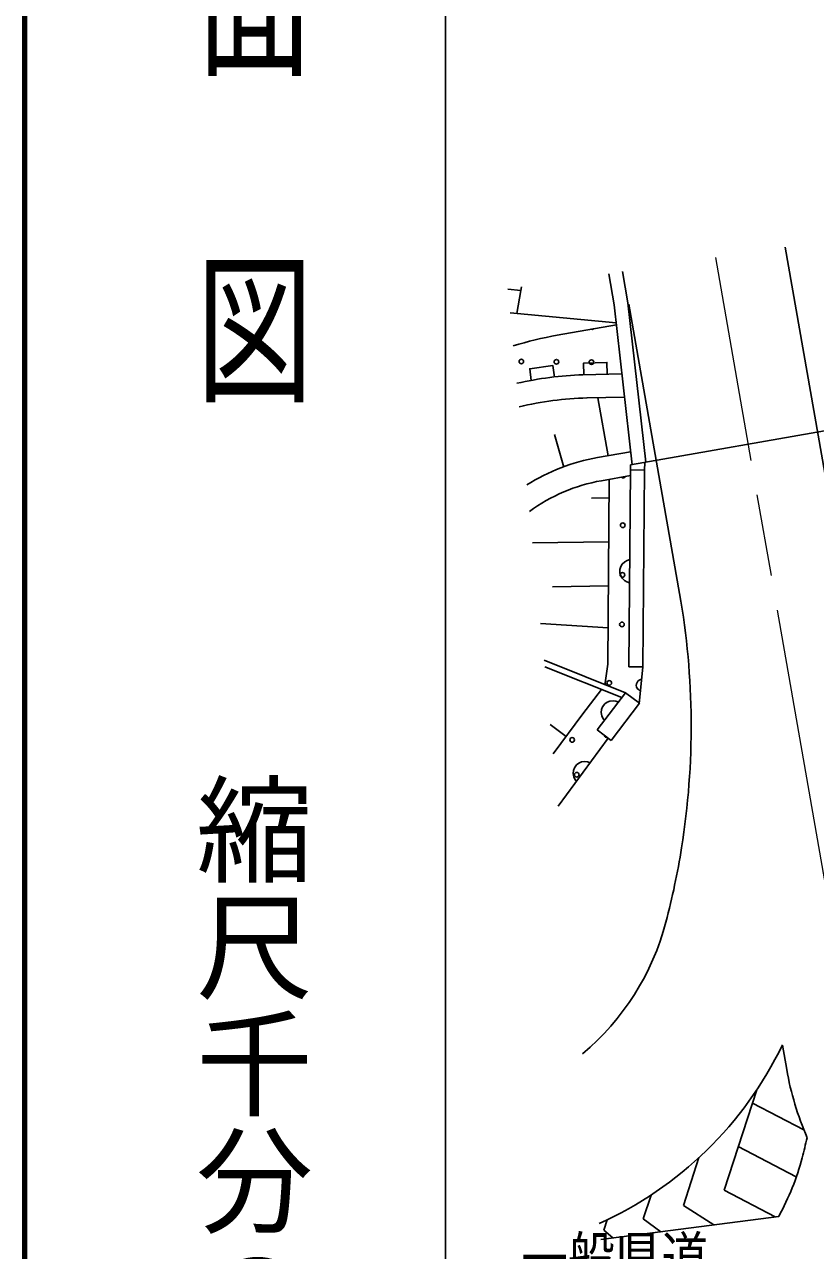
# Model space of a CAD drawing. Units: millimetres, scale not verified. Extents: x 40000 to 680000, y 20000 to 380000.
# Drawn here: x 40000 to 73833, y 270496 to 322941 of the extents above; entities that cross this region are included whole.
import ezdxf
from ezdxf.enums import TextEntityAlignment as Align

# ---------------------------------------------------------------- set-up
doc = ezdxf.new("R2010")
doc.units = ezdxf.units.MM
doc.header["$LTSCALE"] = 1000
doc.linetypes.add('CHAIN', pattern=[18.5, 12, -1.5, 3.5, -1.5])
for name, color, linetype, lineweight in [('M-BGD', 7, 'Continuous', 25), ('M-BMK', 2, 'CHAIN', 13), ('M-STR-STRC', 7, 'Continuous', 25), ('M-TTL', 2, 'Continuous', 140), ('M-TTL-BAND', 7, 'Continuous', 25)]:
    doc.layers.add(name, color=color, linetype=linetype, lineweight=lineweight)
doc.layers.add('M-BGD-HTXT', color=7, linetype='Continuous')
doc.styles.add('@ＭＳ ゴシック', font='')
doc.styles.add('ＭＳ ゴシック', font='')
doc.styles.get('@ＭＳ ゴシック').set_extended_font_data('@MS Gothic')
doc.styles.get('ＭＳ ゴシック').set_extended_font_data('MS Gothic')

msp = doc.modelspace()

# ---------------------------------------------------------------- linework, layer by layer
at = {"layer": 'M-BGD'}
for p, q in [((64987, 312280), (65220, 310952)), ((65580, 312369), (65813, 311040)), ((61234, 311561), (60670, 311626)), ((61054, 310581), (61234, 311561)), ((61251, 311714), (61234, 311561)), ((65813, 311040), (66577, 304215)), ((65306, 310180), (60769, 310608)), ((65220, 310952), (65985, 304111)), ((65315, 310097), (62789, 309650)), ((63886, 307961), (65549, 307999)), ((64060, 306966), (65662, 307002)), ((64960, 304491), (64525, 306975)), ((65924, 304100), (80658, 306692)), ((63068, 304006), (62675, 305404)), ((64507, 304412), (65923, 304660)), ((66528, 304206), (66517, 303874)), ((65917, 303893), (65852, 295463)), ((65917, 303893), (66517, 303874)), ((65924, 304100), (65918, 303893)), ((66517, 303874), (66452, 295459)), ((64680, 303427), (65915, 303643)), ((65014, 303485), (64953, 295576)), ((65008, 302697), (64251, 302685)), ((64994, 300813), (61732, 300761)), ((64979, 298929), (62577, 298890)), ((64965, 297133), (62068, 297321)), ((62223, 295744), (65712, 294356)), ((62250, 295464), (65555, 294149)), ((64820, 294685), (64953, 295576)), ((65852, 295463), (66452, 295459)), ((65852, 295463), (66452, 295459)), ((66289, 293876), (66452, 295459)), ((63877, 293450), (64677, 294498)), ((65712, 294356), (64501, 292764)), ((65712, 294356), (66309, 293902)), ((66309, 293902), (65098, 292310)), ((62614, 291740), (63877, 293450)), ((63165, 292486), (62491, 292999)), ((64501, 292764), (65098, 292310)), ((64971, 292406), (62832, 289509))]:
    msp.add_line(p, q, dxfattribs=at)
for points in [[(64921, 307985), (64910, 308485), (63910, 308461), (63922, 307961)], [(62669, 307855), (62600, 308350), (61610, 308213), (61678, 307718)], [(65880, 299053), (65765, 299094), (65668, 299155), (65559, 299251), (65500, 299361), (65466, 299479), (65467, 299634), (65503, 299751), (65564, 299861), (65674, 299957), (65772, 300017), (65888, 300053)], [(66358, 294431), (66302, 294456), (66256, 294491), (66206, 294543), (66181, 294601), (66169, 294661), (66176, 294738), (66199, 294795), (66234, 294847), (66293, 294890), (66345, 294916), (66403, 294929)], [(64804, 293162), (64736, 293263), (64695, 293370), (64665, 293512), (64684, 293636), (64727, 293751), (64821, 293874), (64920, 293947), (65034, 293998), (65181, 294009), (65295, 293997), (65409, 293958)], [(63605, 290556), (63536, 290656), (63493, 290762), (63461, 290904), (63478, 291028), (63520, 291143), (63612, 291268), (63710, 291342), (63823, 291395), (63970, 291408), (64084, 291398), (64198, 291360)]]:
    msp.add_lwpolyline(points, dxfattribs=at)
for centre in [(61251, 308526), (62751, 308512), (64251, 308497), (65588, 301519), (65572, 299398), (65556, 297276), (65012, 294774), (63425, 292338), (63620, 290850)]:
    msp.add_circle(centre, 99.5, dxfattribs=at)
for centre, radius, start, end in [((65368, 295050), 14826, 100.0188, 107.506), ((64265, 309997), 99.5, 247.9025, 312.135), ((64504, 292147), 15826, 92.2405, 102.5549), ((64504, 292147), 14826, 91.718, 103.0276), ((65948, 296184), 8353, 99.9354, 122.2677), ((65948, 296184), 7353, 99.9354, 126.2573), ((65605, 303640), 99.5, 220.5624, 339.3083), ((64912, 292532), 99.5, 183.2709, 282.2081)]:
    msp.add_arc(centre, radius, start, end, dxfattribs=at)
at = {"layer": 'M-BMK'}
msp.add_line((77469, 267847), (69565, 312973), dxfattribs=at)
at = {"layer": 'M-STR-STRC'}
for p, q in [((78384, 280014), (72532, 313423)), ((68020, 298605), (65853, 310974)), ((72421, 279275), (72603, 278236)), ((69921, 273077), (71323, 277365)), ((71139, 276803), (73335, 275656)), ((70530, 274940), (73002, 273650)), ((68181, 272422), (68850, 274468)), ((66468, 271854), (66800, 272866)), ((69921, 273077), (72107, 271936)), ((68181, 272422), (69492, 271595)), ((72263, 271956), (64645, 270962)), ((64781, 271366), (64925, 271806)), ((66468, 271854), (67214, 271298)), ((64781, 271366), (65166, 271030))]:
    msp.add_line(p, q, dxfattribs=at)
for centre, radius, start, end in [((35515, 292912), 33000, 350.9482, 9.9346), ((35515, 292912), 33000, 345.3146, 350.9482), ((56796, 287334), 11000, 310.0129, 345.3146), ((58004, 286231), 16000, 294.2616, 334.2756), ((85408, 280479), 13000, 189.9347, 203.3808), ((41341, 282831), 33000, 345.3147, 346.8444), ((62622, 277253), 11000, 331.2135, 345.3147)]:
    msp.add_arc(centre, radius, start, end, dxfattribs=at)
at = {"layer": 'M-TTL'}
msp.add_line((40000, 380000), (40000, 20000), dxfattribs=at)
at = {"layer": 'M-TTL-BAND'}
msp.add_line((58000, 370000), (58000, 20000), dxfattribs=at)

# ---------------------------------------------------------------- texts
at = {"layer": 'M-BGD-HTXT', "style": 'ＭＳ ゴシック', "width": 0.8}
msp.add_text('一般県道', height=1833, dxfattribs=at).set_placement((61245, 268687), align=Align.BOTTOM_LEFT)
at = {"layer": 'M-TTL-BAND', "style": '@ＭＳ ゴシック', "width": 1.4}
msp.add_text('平  面  図', height=3666, rotation=270, dxfattribs=at).set_placement((49777, 306475), align=Align.MIDDLE_RIGHT)
at = {"layer": 'M-TTL-BAND', "style": '@ＭＳ ゴシック'}
msp.add_text('縮尺千分の一', height=3666, rotation=270, dxfattribs=at).set_placement((49777, 261030), align=Align.MIDDLE_RIGHT)

doc.saveas('drawing.dxf')
